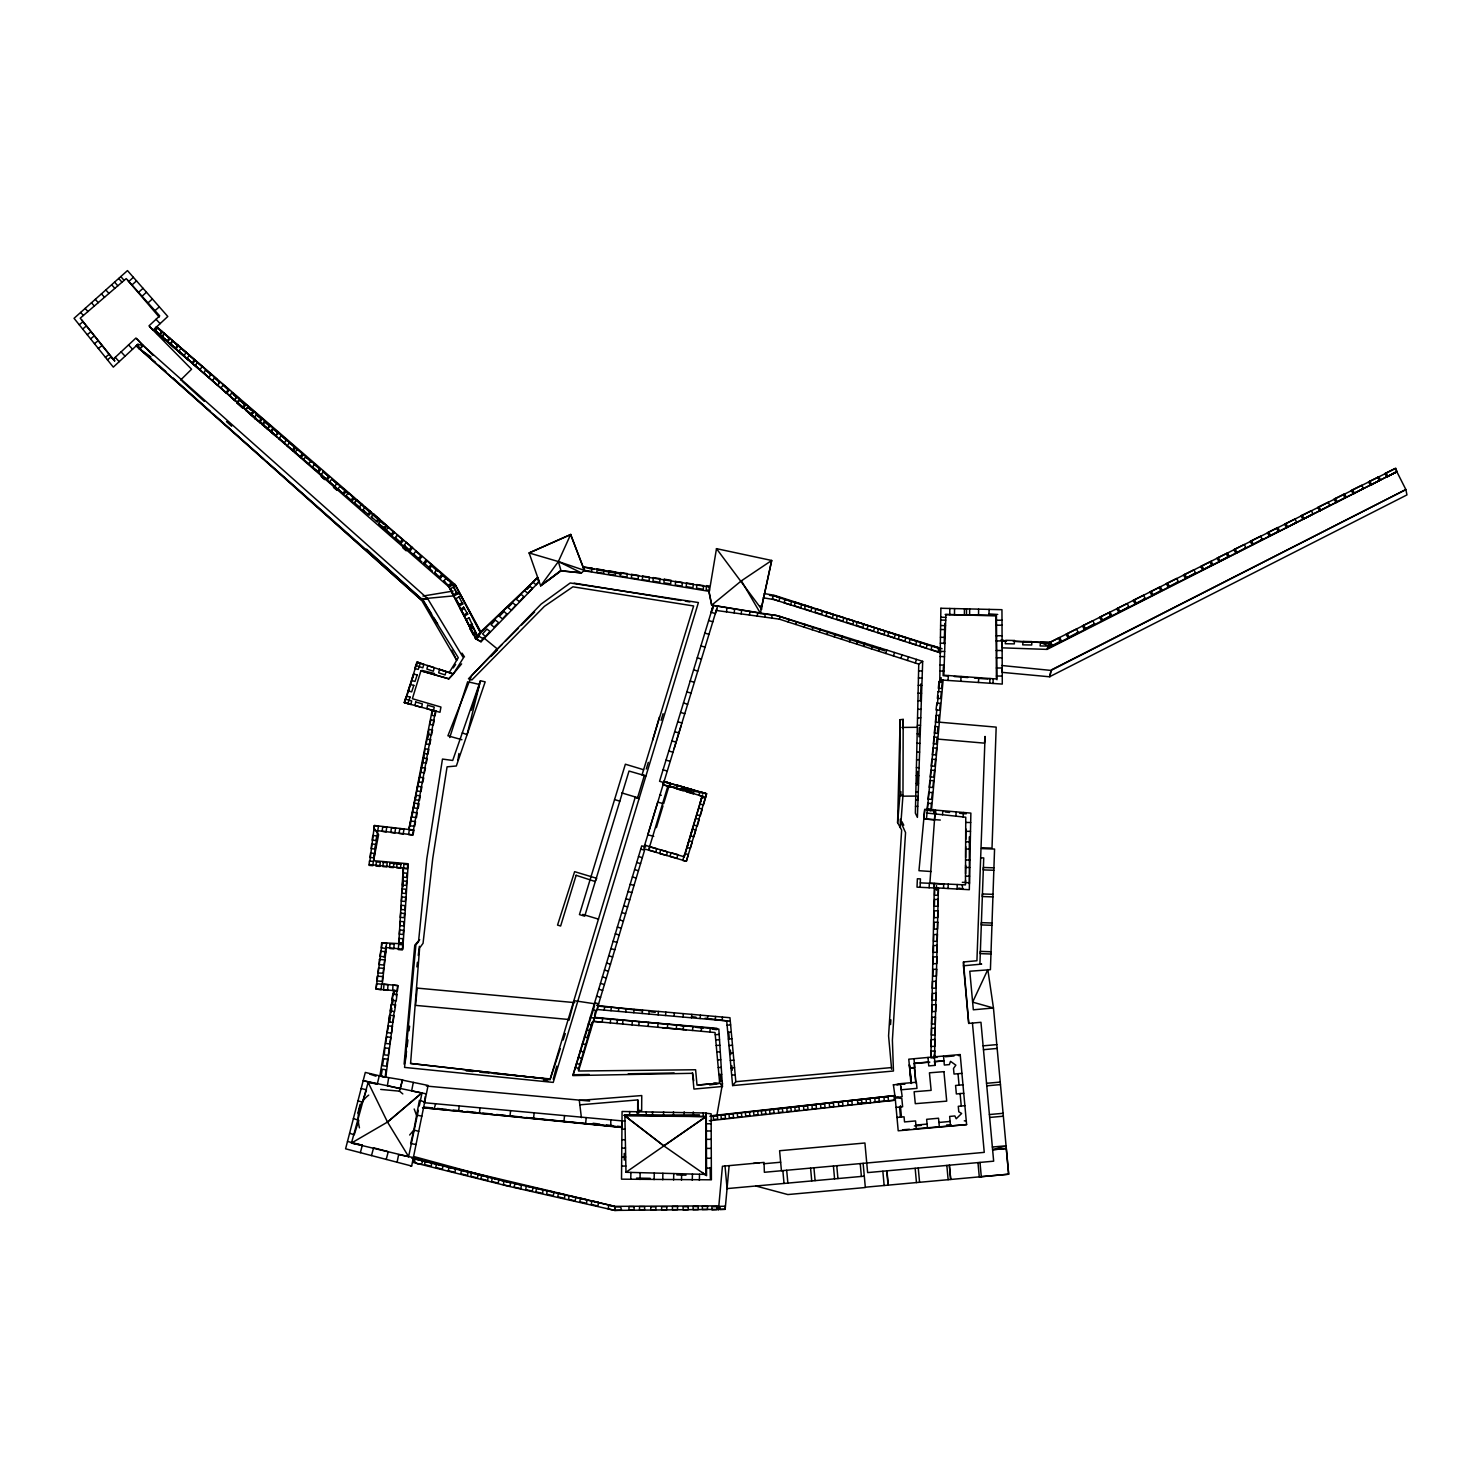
<?xml version="1.0" encoding="UTF-8"?>
<svg xmlns="http://www.w3.org/2000/svg" width="1481" height="1481" viewBox="0 0 1481 1481"><rect width="100%" height="100%" fill="white"/><g stroke="black" fill="none" stroke-linecap="round" stroke-linejoin="round"><path stroke-width="1.5" d="M891.618 1069.245L888.581 1035.885L901.651 830.063L897.597 822.677L899.911 795.575L900.133 719.673L903.188 719.396L902.966 795.297L900.948 822.362L905.557 832.6L892.395 1040.088L893.45 1071.022L732.632 1085.573L726.708 1020.872M965.556 880.251L965.556 882.472L962.317 882.324M965.593 873.753L965.631 865.052M965.668 857.573L965.705 846.614M965.742 839.375L965.779 828.86M629.629 1114.934L629.647 1111.528M579.719 1104.845L637.737 1099.92L637.663 1110.454L641.662 1110.491L641.754 1095.551L579.312 1100.439L581.404 1117.637M652.529 1115.137L652.547 1111.657M663.562 1115.23L663.581 1111.713M673.466 1115.323L673.485 1111.768M684.185 1115.415L684.203 1111.824M625.982 1172.286L705.845 1174.414L706.011 1113.249L711.121 1113.786L711.398 1179.802L621.52 1179.172L622.076 1111.472L706.122 1113.009L705.993 1116.6L624.852 1114.897L625.982 1172.286L706.289 1116.433L705.845 1175.155L663.784 1145.831L624.149 1115.286L699.439 1114.86M402.702 945.267L402.758 938.51M403.184 886.749L403.35 868.736M637.182 1115.008L637.219 1111.565M646.234 1115.082L646.271 1111.62M781.431 1170.749L779.598 1150.737L864.923 1142.999L867.625 1172.6L993.658 1161.178L980.959 1022.297L968.722 1023.408L963.446 965.779L963.483 961.965L976.923 960.743L980.996 848.594L994.566 849.057L990.419 969.685L969.796 971.24L973.332 1009.801L993.455 1007.987L1008.654 1174.211L865.311 1187.207M954.486 614.726L954.56 608.58M964.372 614.856L964.464 608.821M978.534 615.022L978.608 609.154M662.766 1179.82L662.877 1173.267M699.384 1180.376L699.495 1174.248M900.8 796.186L900.874 791.613M930.883 1056.601L934.363 883.472L943.712 883.916L943.527 888.267M902.984 728.559L903.188 719.396M922.682 661.341L918.757 664.117L915.369 813.162L917.405 817.382L922.682 661.341L778.228 615.892L713.176 605.359L711.084 612.301L715.379 613.56L717.6 606.173M936.418 890.229L936.529 885.619M934.53 1058.212L938.38 888.267L934.77 888.544M897.597 822.677L900.133 719.673M938.399 888.322L938.232 895.172L934.585 895.302L934.77 888.544M988.975 615.152L989.123 609.394M630.739 1179.32L630.925 1172.415M639.977 1179.468L640.162 1172.656M654.102 1179.672L654.287 1173.026M673.596 1179.987L673.762 1173.563M681.501 1180.098L681.667 1173.767M692.275 1180.264L692.442 1174.063M943.397 666.58L943.101 675.651L947.581 676.002M944.175 643.902L944.859 623.482M979.904 964.279L983.736 857.925L980.663 857.814M920.09 887.267L920.442 878.881L917.368 878.77L917.017 887.156L934.159 887.971L934.363 883.472L929.346 883.287L929.142 887.785M916.98 785.245L917.535 771.397M918.942 736.779L919.312 727.56M920.423 699.865L921.089 683.704M948.044 888.507L948.247 884.12M957.078 889.026L957.281 884.527M938.658 691.257L939.787 679.89L943.119 680.057L931.605 808.941L924.718 809.459L923.829 818.919L926.477 818.845L936.844 709.418M369.972 860.22L374.397 825.509L413.625 830.045L408.96 829.323L432.211 710.158L435.507 710.861L412.57 834.803L377.766 830.693L373.73 860.702L408.219 863.756L402.813 949.154L386.337 947.562L382.283 983.976L397.815 985.606L397.463 990.826L392.724 990.363L392.983 985.013L397.815 985.606L396.242 995.991M403.184 868.07L398.778 943.471L403.276 943.878L382.079 942.731L376.063 989.067L381.08 989.678L381.672 984.199L376.526 983.699L376.063 989.067L396.908 990.845L393.594 991.141L379.858 1076.132L402.628 1079.927L399.463 1091.164L402.813 1093.922M948.025 680.445L948.358 675.558M989.697 683.222L990.011 678.502M992.936 683.444L993.251 678.742M890.544 1024.574L890.877 1019.835M929.92 882.769L935.122 811.495M960.762 681.297L961.095 676.465M978.423 682.482L978.756 677.706M410.57 1063.451L550.099 1079.353L410.57 1063.451L419.623 947.97L423.048 943.323L432.767 858.277L447.077 766.825L456.333 765.992L485.176 681.871L480.418 680.76L452.705 760.456L442.467 759.068L426.806 858.832L418.531 941.675L415.902 944.822L404.572 1067.412L553.228 1082.407L698.403 602.545L570.222 582.977L541.065 604.155L468.459 678.798L471.902 679.927L544.397 606.358L572.906 586.809L693.626 605.97L642.014 774.97L645.938 775.951L629.018 771.046L584.699 916.184L579.441 914.592L625.371 764.215L643.606 769.731M940.768 682.26L941.157 677.687M942.508 814.735L942.842 810.736M955.837 816.179L956.226 811.866M404.109 1064.173L414.773 945.137L419.697 939.657M597.972 1005.618L597.565 1009.542L729.652 1021.15M604.285 1010.135L604.581 1006.71M610.987 1010.727L611.283 1007.302M618.447 1011.375L618.762 1007.95M625.741 1012.004L626.056 1008.598M633.794 1012.726L634.09 1009.302M642.254 1013.467L642.569 1010.042M648.919 1014.041L649.215 1010.634M658.119 1014.855L658.434 1011.449M665.561 1015.503L665.858 1012.097M674.059 1016.262L674.373 1012.837M683.074 1017.04L683.37 1013.633M691.516 1017.78L691.831 1014.374M700.143 1018.539L700.439 1015.133M707.418 1019.187L707.714 1015.762M715.249 1019.872L715.564 1016.466M722.154 1020.465L722.45 1017.058M729.133 1165.64L725.172 1209.311L614.745 1210.403L508.557 1186.262L413.218 1162.474L414.865 1156.809L502.8 1180.783L614.726 1206.349L718.452 1205.867L718.47 1209.921L722.432 1166.25L764.048 1162.418L764.363 1172.286L984.254 1152.366L972.443 1023.075M632.017 1024.908L632.387 1020.927M667.339 1028.147L667.69 1024.26M676.28 1028.98L676.632 1025.093M924.718 809.459L918.961 870.698L931.327 871.531M602.619 1018.113L602.23 1022.186L593.381 1021.353L594.566 1017.354L718.84 1029.073L722.45 1086.48L693.941 1089.072L692.497 1073.299L572.795 1075.595L641.717 845.873L645.586 847.021M610.283 1022.908L610.672 1018.872M617.04 1023.538L617.429 1019.52M622.594 1024.037L622.983 1020.039M638.792 1025.537L639.163 1021.557M648.141 1026.389L648.511 1022.445M657.675 1027.259L658.045 1023.352M683.204 1029.61L683.574 1025.759M692.516 1030.461L692.886 1026.629M701.254 1031.257L701.624 1027.462M709.862 1032.053L710.232 1028.277M937.306 704.882L938.214 695.792M934.992 726.375L934.289 733.095L937.38 733.391L937.899 726.782L934.974 726.375M929.901 780.58L929.198 787.3L932.882 787.448L933.548 780.617L929.883 780.58M369.417 864.552L407.405 868.532M424.566 1102.734L425.251 1096.477M563.909 1121.487L564.557 1115.6M585.587 1123.598L586.254 1117.6M963.057 816.957L963.539 812.477M458.61 1111.194L459.221 1105.918M479.418 1113.231L480.048 1107.844M509.964 1116.211L510.612 1110.639M533.53 1118.507L534.178 1112.805M422.955 1107.714L621.724 1127.134L622.279 1120.913L424.158 1102.697M454.926 586.235L455.111 584.606L156.653 326.801L216.911 379.21M405.128 1062.729L406.516 1051.325M407.09 1046.752L407.923 1039.903M409.034 1030.776L409.608 1026.203M416.864 966.871L417.42 962.298M418.271 955.449L419.382 946.322M936.881 703.197L935.992 710.028L939.676 710.177L940.342 703.345L936.844 703.197M394.205 1011.801L385.745 1077.298L365.307 1072.429L345.591 1148.812L411.644 1166.028L428.102 1085.443L402.554 1080.149M394.779 1007.284L395.668 1000.508M726.449 611.857L727.023 607.747M734.15 612.93L734.687 609.043M764.77 617.151L765.196 614.041M614.856 1210.403L615.393 1206.811L608.784 1205.312L608.136 1208.903L614.856 1210.403L621.539 1210.125L620.669 1206.978L615.448 1206.774L614.856 1210.403L614.726 1206.349L411.922 1158.216L502.8 1180.783M917.554 800.221L918.201 796.056M457.888 760.197L458.943 753.477M389.707 1021.816L390.41 1017.317M391.132 1012.8L391.836 1008.302M392.558 1003.785L393.28 999.286M393.983 994.769L394.705 990.271M388.651 1077.761L387.393 1085.684L400.148 1088.702L402.425 1079.89M384.245 957.337L386.06 946.34M716.489 548.655L709.121 592.678L711.695 605.174L760.382 613.227L771.694 560.466L716.489 548.655L761.697 609.339L760.105 605.692M708.603 586.846L583.199 567.112L584.255 570.796L709.01 591.308L711.695 605.174L741.37 580.83L771.694 560.466L761.104 609.246M741.111 613.875L741.722 610.246M749.386 615.022L749.978 611.634M757.217 616.096L757.754 612.949M716.767 1116.008L722.561 1083.166M594.547 1015.688L595.325 1011.542M413.292 1082.389L411.644 1090.923L426.38 1093.885M373.49 860.979L378.599 834.673L374.156 828.268M397.075 1162.289L398.648 1154.625L413.384 1157.587M408.83 829.193L424.288 755.329M428.028 737.427L428.972 732.947M379.284 1075.761L377.285 1084.036L368.121 1082.389L351.46 1143.036L408.608 1156.624L418.345 1110.398M419.271 1106.011L422.048 1092.793L387.504 1122.061L351.46 1143.036L362.327 1145.22L360.346 1152.681M709.899 1116.304L894.857 1095.514L895.079 1097.421L894.468 1100.253L709.306 1120.747M656.601 848.724L655.898 852.019L649.048 850.15L649.752 846.873L656.62 848.724M691.812 792.076L662.896 784.689L663.969 781.542L706.548 793.742L705.752 797.37L698.976 795.316L699.865 791.687L706.548 793.742L686.351 861.276L682.685 860.442L684.851 853.685L688.332 854.5L686.351 861.276L643.939 848.761L645.05 845.244L646.068 845.521M417.253 662.192L416.402 665.71L422.844 667.838L423.788 664.34L417.253 662.192L453.353 673.911L461.628 663.858M480.418 680.76L467.089 734.613L462.276 732.928M357.902 1113.12L360.124 1104.326M371.509 1155.606L373.564 1147.831L388.263 1151.681L386.208 1159.456M553.228 1079.242L556.708 1066.153M568.963 1020.335L574.202 1000.693L595.158 1003.859M455.111 584.606L480.196 632.331L537.751 577.534L539.121 581.792L480.955 641.791L475.697 638.755L448.354 585.717L455.111 584.606L481.158 632.461L476.604 639.292L475.697 638.755L480.307 631.943L455.111 584.606L448.428 586.476L153.876 329.948L165.409 340.056M434.155 1108.806L435.636 1103.752M652.621 740.259L659.36 717.156M578.201 1069.837L592.437 1022.094L587.346 1037.403M684.148 857.295L702.679 794.871M1048.585 644.901L1047.271 649.307L1396.824 471.699L1395.861 468.292L1049.048 642.81L1013.263 641.254L1049.233 642.717L1059.674 637.533L1061.303 640.755L1051.177 646.197L1049.233 642.717L1040.551 642.532L1040.106 645.957L1049.177 646.105L1050.473 642.106L1040.551 642.532L1049.177 646.105M712.176 610.727L713.231 607.247M649.085 848.428L667.912 785.93L676.521 787.67M656.398 827.638L662.988 805.868M448.743 678.779L420.9 670.819L412.384 698.717L440.949 707.048L439.987 712.268L404.387 702.642L405.072 699.088L411.699 700.939L410.922 704.493L404.387 702.642L416.568 664.321M637.422 798.222L644.328 775.526M646.29 769.028L648.308 762.382M661.081 720.34L663.099 713.694M712.565 607.71L659.563 781.283L663.729 782.542L664.303 780.783M644.142 846.836L716.73 608.969M668.616 787.392L663.655 803.683L657.712 802.147L647.808 834.803L653.75 836.339M669.393 785.115L670.004 783.097L663.932 781.764L706.548 793.742L680.797 788.54M594.492 1006.006L573.203 1074.743L589.271 1074.466M405.813 699.254L413.958 673.781M716.304 610.468L779.339 619.151L780.191 616.503M856.703 644.105L857.74 640.903M893.432 655.953L894.524 652.492M449.743 737.538L467.663 681.723M471.328 710.269L478.9 686.647M1048.696 644.383L1047.067 649.4L1002.137 647.845L1002.082 640.773L1006.562 640.958M788.096 621.983L788.984 619.262M795.834 624.482L796.741 621.705M804.127 627.148L805.053 624.316M812.18 629.74L813.125 626.87M819.271 632.035L820.233 629.092M826.972 634.516L827.953 631.535M834.21 636.849L835.191 633.812M841.467 639.2L842.485 636.108M849.335 641.736L850.372 638.589M863.83 646.419L864.904 643.161M871.383 648.845L872.476 645.549M878.64 651.177L879.733 647.826M885.731 653.473L886.841 650.066M900.911 658.379L902.059 654.861M907.372 660.452L908.538 656.898M915.277 663.007L916.461 659.378M560.281 1048.678L549.932 1079.908L635.164 797.444L639.07 798.703M563.15 1040.032L565.316 1033.553M480.307 631.943L476.604 639.292L448.354 585.717M441.153 670.078L449.206 672.596L458.277 657.712L422.455 599.731L421.752 600.434L456.685 660.322L451.798 650.215M670.004 783.097L663.932 781.764M453.242 667.912L455.63 664.451M154.357 330.004L156.449 327.042L162.429 332.17L160.263 335.076L154.357 330.004L160.263 335.076M155.079 330.781L157.171 327.819L156.449 327.042M262.118 424.455L264.229 421.53L269.412 425.88L267.209 428.768L268.209 429.712L262.118 424.455L263.118 425.399M270.468 431.397L272.578 428.472L277.762 432.822L275.559 435.71L276.558 436.654L270.468 431.397L275.559 435.71M280.057 439.598L279.057 438.654L281.168 435.729L287.351 441.023M287.221 445.762L289.332 442.819L295.497 448.114L293.312 451.02L287.221 445.762L288.221 446.707M295.071 452.353L297.2 449.409L303.364 454.704L301.161 457.61L295.071 452.353L296.07 453.297M330.596 482.954L329.597 482.01L331.725 479.066L337.89 484.361M337.89 489.026L340.019 486.083L346.184 491.377L343.981 494.284L337.89 489.026L338.89 489.97M346.036 495.746L348.165 492.821L354.329 498.116L352.126 501.004L346.036 495.746L347.035 496.69M355.384 503.633L354.385 502.707L356.514 499.763L362.678 505.058M362.993 509.945L365.104 507.02L371.268 512.315L369.065 515.203L362.993 509.945L363.974 510.889M371.324 516.869L373.434 513.926L379.617 519.22L377.414 522.127L371.324 516.869L372.323 517.813M379.691 524.459L378.692 523.515L380.821 520.572L386.985 525.885L384.782 528.773L381.395 525.903M162.04 336.409L164.206 333.503L170.056 338.668L167.816 341.537L162.04 336.409L162.762 337.113L164.206 333.503M170.389 343.555L172.537 340.649L178.386 345.832L176.146 348.683L170.389 343.555L171.093 344.258L172.537 340.649M178.96 351.034L184.718 356.162L178.96 351.034L181.108 348.109L186.958 353.293L181.108 348.109M187.087 358.328L189.253 355.421L195.103 360.586L192.863 363.456L187.087 358.328L187.791 359.031M195.622 365.826L197.066 362.197L202.916 367.381M230.036 396.334L231.499 392.706L237.349 397.889L233.905 394.909M237.608 402.832L239.774 399.926L245.624 405.091L243.384 407.96L237.608 402.832L238.311 403.535M245.735 409.756L247.882 406.849L253.029 411.329L253.732 412.033L251.492 414.902L245.735 409.756L251.492 414.902M254.769 417.623L256.213 414.014L261.359 418.475L259.119 421.344L259.823 422.048M263.34 425.103L264.784 421.474L270.634 426.658M271.634 432.211L273.096 428.583L278.946 433.766M434.581 572.592L436.747 569.685L442.856 575.072L440.616 577.942L434.581 572.592L435.599 573.554M159.522 334.299L161.688 331.392L162.429 332.17M413.588 554.116L415.754 551.21L421.863 556.615L419.623 559.466L413.588 554.116L414.606 555.079M423.844 562.854L426.01 559.948L432.137 565.335L429.879 568.204L423.844 562.854L424.862 563.798L427.028 560.91L426.01 559.948M286.351 440.079L284.148 442.967L285.148 443.911L279.057 438.654M294.515 447.169L292.312 450.076L293.312 451.02M302.365 453.76L300.162 456.666L301.161 457.61M328.449 476.179L326.246 479.085L327.245 480.029L329.448 477.123L323.265 471.828L321.155 474.568L322.155 475.512M336.89 483.417L334.706 486.323L335.687 487.268L329.597 482.01M342.981 493.34L345.184 490.433L346.184 491.377M353.33 497.172L351.127 500.06L352.126 501.004M360.475 507.946L359.476 507.002L361.679 504.114M368.084 514.259L370.269 511.371L371.268 512.315M376.415 521.182L378.618 518.276L379.617 519.22M384.782 528.773L383.783 527.828L385.986 524.94L386.985 525.885M304.512 460.48L303.512 459.536L305.512 456.944L311.676 462.239M309.696 464.83L308.696 463.886L310.695 461.294M312.361 467.107L314.342 464.516L319.526 468.866L320.525 469.81L318.526 472.402L312.361 467.107L318.526 472.402M317.526 471.458L319.526 468.866M236.719 402.61L242.736 408.071L236.719 402.61L238.959 399.74L244.013 404.091M169.352 337.964L167.112 340.834L167.816 341.537M177.683 345.11L175.443 347.979L176.146 348.683M184.014 355.459L186.254 352.589M202.212 366.677L199.972 369.528L200.676 370.25L194.918 365.104M226.686 393.317L228.926 390.447L228.222 389.725L225.982 392.595L226.686 393.317L220.91 387.966L223.076 385.264L228.926 390.447M236.645 397.167L234.405 400.037L235.109 400.74L229.333 395.612M244.92 404.387L242.68 407.256L243.384 407.96M250.789 414.18L253.029 411.329M269.931 425.936L267.691 428.805L268.394 429.527L262.637 424.381M278.243 433.063L276.003 435.932L276.706 436.636L270.93 431.508M409.237 549.747L411.477 546.896L412.496 547.859L410.256 550.71L404.22 545.156L406.386 542.453L412.496 547.859M418.605 558.522L420.845 555.653L421.863 556.615M204.045 373.212L205.378 369.935L211.228 375.119M210.524 374.415L209.191 377.674L203.341 372.509M212.838 381.006L214.171 377.729L220.021 382.894M219.318 382.191L217.985 385.467L212.135 380.284M246.624 411.015L245.624 410.07L247.882 407.219L251.196 410.293M386.226 529.883L388.263 527.329L394.372 532.716L392.335 535.27L386.226 529.883L387.244 530.846M391.317 534.326L393.354 531.753L394.372 532.716M395.242 537.566L397.278 535.011L403.387 540.417L401.351 542.972L395.242 537.566L396.26 538.529M400.333 542.009L402.369 539.454L403.387 540.417M446.133 578.219L452.038 583.866L449.65 586.624L443.837 581.015L446.133 578.219L447.151 579.182M732.632 1085.573L735.816 1081.685L729.966 1017.725L597.88 1006.117M409.663 1135.001L413.847 1130.022L419.401 1100.364L424.732 1101.938M451.02 582.922L448.632 585.661L449.65 586.624M154.08 329.708L156.875 326.561M157.949 334.465L155.005 330.948L157.838 327.838M150.895 356.902L139.64 348.998L421.307 600.027L427.565 598.509L463.423 657.86L453.371 673.855L448.743 678.835L420.9 670.819M527.125 589.364L530.217 586.069M448.743 678.835L453.371 673.966L449.206 672.596M490.896 656.453L497.375 649.881M136.345 345.832L137.9 344.277L143.139 345.665L139.492 349.201L136.345 345.832L155.524 362.327M495.543 650.937L502.059 644.457M505.317 641.217L518.331 628.24M521.59 624.982L534.622 612.005M180.515 380.136L191.567 369.232L149.562 326.561M481.917 631.535L536.122 579.312M81.603 319.877L114.685 360.864L113.093 359.346L135.974 338.001L143.139 345.665M128.81 281.501L133.364 277.299M142.065 296.256L146.452 292.201M368.713 1095.107C358.328 1102.586 356.477 1116.156 359.457 1127.856M131.939 284.981L136.511 280.89M138.548 292.349L143.046 288.314M148.007 302.883L152.395 298.958M570.944 534.493L529.106 552.95L558.374 561.558L581.459 572.906L560.688 570.703L540.658 585.865L558.374 561.558L570.648 534.493L584.329 570.333L581.459 572.906L561.058 570.888L540.658 585.865L529.106 552.95L570.648 534.493L583.551 568.223M154.987 310.658L159.319 306.845M82.677 329.06L86.398 325.876M408.608 1156.624L387.504 1122.061L421.77 1092.959L363.178 1080.686L377.285 1084.036M79.233 324.765L83.047 321.692M90.582 338.871L94.34 335.835M105.41 357.31L109.094 354.329M107.447 359.827L111.112 356.884L114.685 360.864M94.451 343.685L98.19 340.686M87.231 334.706L91.026 331.688M98.32 348.498L102.059 345.517M547.248 581.015L560.688 570.703M464.405 616.133L460.517 609.265L463.627 607.154L464.405 608.265L461.294 610.357L464.405 616.133L467.718 614.152L463.627 607.154M454.297 595.825L450.465 588.809L453.556 586.902L457.444 593.992L454.297 595.825L453.464 594.751L456.611 592.918L457.444 593.992M458.943 596.843L462.775 603.989L459.61 605.822L455.852 598.75L458.943 596.843L459.721 597.972M463.627 615.022L466.941 613.041L467.718 614.152M458.851 604.711L461.998 602.878L462.775 603.989M469.755 628.166L472.606 626.537L473.494 627.592L476.493 633.627L473.642 635.256L469.755 628.166L473.642 635.256M470.643 629.221L473.494 627.592M472.754 634.201L475.605 632.572L476.493 633.627M1068.005 637.737L1078.131 632.294L1076.483 629.073L1066.061 634.238L1068.005 637.737L1069.226 637.126L1067.283 633.627M1084.333 629.388L1094.459 623.964L1092.811 620.743L1082.389 625.908L1084.333 629.388L1094.459 623.964M1101.549 620.743L1111.676 615.318L1110.028 612.097L1099.605 617.262L1101.549 620.743L1111.676 615.318M1118.747 612.245L1128.874 606.821L1127.245 603.582L1116.804 608.765L1118.747 612.245L1119.988 611.634L1118.044 608.154M1135.075 603.896L1145.202 598.472L1143.573 595.251L1133.132 600.416L1135.075 603.896L1136.316 603.285L1134.372 599.805M1151.903 595.436L1162.03 590.012L1160.382 586.791L1149.959 591.956L1151.903 595.436L1153.125 594.825L1151.2 591.345M1168.231 587.105L1178.358 581.663L1176.71 578.442L1166.288 583.607L1168.231 587.105L1169.453 586.495L1167.528 582.996M1185.448 578.46L1195.574 573.017L1193.927 569.796L1183.504 574.98L1185.448 578.46L1195.574 573.017M1202.665 569.963L1212.791 564.52L1211.143 561.299L1200.721 566.464L1202.665 569.963L1203.886 569.352L1201.943 565.853M1218.993 561.614L1229.119 556.19L1227.471 552.968L1217.049 558.133L1218.993 561.614L1220.214 561.003L1218.271 557.522M1235.802 553.154L1245.928 547.711L1244.281 544.49L1233.858 549.655L1235.802 553.154L1237.042 552.543L1235.098 549.044M1252.13 544.804L1262.256 539.38L1260.609 536.159L1250.186 541.324L1252.13 544.804L1253.37 544.193L1251.426 540.713M1269.347 536.159L1279.473 530.735L1277.844 527.514L1267.403 532.679L1269.347 536.159L1270.587 535.548L1268.643 532.068M1286.563 527.662L1296.69 522.238L1295.042 519.016L1284.619 524.181L1286.563 527.662L1287.785 527.051L1285.841 523.571M1302.891 519.331L1313.018 513.888L1311.37 510.667L1300.947 515.832L1302.891 519.331L1313.018 513.888M1319.701 510.852L1329.827 505.428L1328.198 502.207L1317.757 507.372L1319.701 510.852L1320.941 510.242L1318.997 506.761M1336.029 502.522L1346.155 497.098L1344.526 493.858L1334.085 499.041L1336.029 502.522L1337.269 501.911L1335.325 498.431M1353.245 493.876L1363.372 488.452L1361.742 485.231L1351.32 490.396L1353.245 493.876L1354.486 493.266L1352.542 489.785M1370.462 485.379L1380.588 479.937L1378.941 476.715L1368.518 481.88L1370.462 485.379L1371.684 484.768L1369.758 481.269M1386.79 477.03L1396.916 471.606L1395.269 468.385L1384.846 473.55L1386.79 477.03L1396.916 471.606M468.922 617.873L472.532 625.093L469.625 626.63L466.015 619.41L468.922 617.873L469.681 618.984M468.866 625.519L471.754 623.982L472.532 625.093M1051.566 669.782L1405.876 489.563L1396.824 471.699L1392.677 473.698M1049.64 647.382L1086.61 628.666M1090.719 626.593L1396.824 471.699M1346.155 497.098L1344.933 497.709L1343.286 494.469M1362.15 489.063L1363.372 488.452M1380.588 479.937L1379.348 480.547L1377.719 477.326M1328.605 506.039L1329.827 505.428M1261.016 539.991L1262.256 539.38M1279.473 530.735L1278.251 531.346L1276.603 528.125M1295.449 522.849L1296.69 522.238M1229.119 556.19L1227.879 556.8L1226.231 553.579M1244.688 548.322L1245.928 547.711M1177.117 582.274L1178.358 581.663M1212.791 564.52L1211.551 565.131L1209.903 561.91M1143.98 599.083L1145.202 598.472M1162.03 590.012L1160.789 590.623L1159.16 587.402M1127.652 607.432L1128.874 606.821M1061.303 640.755L1060.081 641.366L1058.434 638.144M1076.891 632.905L1078.131 632.294M1051.177 646.197L1052.417 645.586L1050.473 642.106M979.996 1162.418L981.292 1176.692L1008.654 1174.211L1006.302 1148.497L992.622 1149.737L1006.043 1145.794L992.363 1147.034M422.455 599.731L427.565 598.509L142.898 345.332L139.492 349.201L137.9 344.277L113.315 367.121L74.05 318.322L127.477 270.597L167.797 316.49L153.061 330.189L149.007 325.839L159.689 315.879L126.2 278.595L80.233 318.174L113.093 359.346M422.974 596.065L453.112 591.067M893.413 1084.888L900.392 1083.925M709.695 1084.907L718.285 1083.74M698.514 1084.999L716.952 1083.314M711.065 1115.767L893.913 1095.644L894.468 1100.253L873.957 1101.92M992.622 1149.737L1006.302 1148.497M453.852 595.862L421.159 598.935L366.529 549.155M681.167 725.505L674.114 748.608M917.535 718.1L920.775 717.804M916.572 759.846L919.368 759.586M916.036 783.486L918.572 783.245M915.85 791.872L918.276 791.65M899.911 795.575L902.966 795.297M915.517 806.479L917.776 806.275M963.446 965.779L981.662 964.112L979.885 964.057M727.115 1025.204L730.614 1024.889M727.763 1032.387L731.281 1032.053M715.249 1034.756L719.174 1034.404M728.374 1039.07L731.892 1038.755M728.967 1045.549L732.484 1045.234M729.689 1053.361L733.188 1053.047M380.691 1089.424L399.463 1091.164M730.337 1060.452L733.836 1060.137M731.022 1067.968L734.52 1067.653M983.125 1045.845L996.806 1044.605M983.477 1049.677L997.157 1048.437M731.67 1075.15L735.187 1074.836M945.359 1056.749L954.042 1055.972M958.318 1055.583L960.095 1055.416M928.402 1062.062L914.258 1063.339L915.869 1082.944L914.351 1067.708L909.63 1067.949L908.76 1059.193L960.206 1054.528L966.612 1124.597L898.208 1130.799L895.153 1097.44L901.855 1098.569L902.614 1106.788L896.061 1107.381M943.952 1060.766L934.567 1061.618L934.9 1065.376M719.507 1081.352L722.117 1081.111M722.45 1086.48L719.673 1083.074L697.014 1085.129L695.607 1069.763L578.534 1071.004L644.568 850.242L640.699 849.094M735.816 1081.685L891.469 1067.579M961.928 1073.355L954.023 1074.058L953.505 1068.467L955.856 1065.172L950.524 1061.34L949.377 1064.598L944.341 1065.043L943.527 1056.046M962.965 1084.795L955.578 1085.462L956.356 1093.959L963.742 1093.293M986.55 1083.314L1000.23 1082.074M986.772 1085.832L1000.453 1084.592M621.983 1121.098L624.963 1120.839M895.153 1097.44L898.152 1097.18M964.89 1105.696L958.281 1106.288L958.781 1111.787L961.65 1113.471L956.208 1118.766L954.875 1115.952L949.654 1116.433L950.524 1126.06M896.986 1117.452L904.058 1116.822L904.539 1121.932L915.554 1120.932L916.239 1129.17M989.401 1114.545L1003.081 1113.305M621.779 1148.293L625.5 1147.96M989.66 1117.452L1003.34 1116.211M939.047 1122.45L950.117 1121.432M915.869 1125.097L927.069 1124.079M964.298 1120.858L966.075 1120.691M621.705 1157.346L625.685 1156.994M763.585 1163.77L780.654 1162.233M726.949 1188.614L864.293 1176.173M914.092 1063.506L929.827 1062.136M934.326 1061.747L943.323 1060.951M904.724 1083.703L896.949 1084.721M896.764 1084.61L905.039 1083.907M858.017 1103.234L864.848 1102.679M753.44 1163.381L759.087 1162.918M914.406 1125.93L921.275 1125.375M902.614 1129.799L909.482 1129.244M914.055 1128.874L966.612 1124.597M715.73 1039.94L719.507 1039.718M716.23 1045.475L719.859 1045.253M716.823 1051.991L720.266 1051.769M717.563 1059.952L720.766 1059.748M718.248 1067.579L721.247 1067.394M718.896 1074.521L721.691 1074.354M946.637 1124.968L951.154 1124.801M621.631 1166.102L625.852 1166.028M628.259 1073.781L674.133 1072.985M901.91 727.43L917.146 727.301M902.984 796.167L916.036 796.075M996.232 650.529L1002.137 650.492M996.028 620.243L1001.989 620.206M996.065 625.223L1002.008 625.186M996.287 657.823L1002.174 657.805M705.956 1131.003L711.195 1130.966M705.937 1139.352L711.232 1139.333M705.863 1168.139L711.361 1168.102M996.139 635.738L1002.063 635.738M996.158 640.921L1002.082 640.921M940.342 643.198L944.934 643.198M996.343 668.005L1002.211 668.005M996.398 676.039L1002.248 676.039M705.974 1123.764L711.158 1123.783M705.919 1148.404L711.269 1148.404M705.882 1158.272L711.306 1158.272M965.668 841.8L970.277 841.819M965.631 849.039L970.129 849.057M965.575 859.998L969.907 860.017M965.556 867.459L969.759 867.477M965.519 876.178L969.574 876.197M965.482 882.676L969.444 882.695M621.927 1129.17L625.13 1129.188M621.835 1139.722L625.334 1139.741M940.694 620.076L945.711 620.15M940.546 629.518L945.396 629.573M940.435 637.293L945.137 637.367M940.213 651.399L944.656 651.473M940.009 665.025L944.193 665.099M939.917 671.041L944.008 671.097M636.534 1178.117L650.196 1178.321M965.742 822.436L970.666 822.529M965.705 831.285L970.499 831.378M918.609 670.893L922.367 670.967M918.442 677.983L922.126 678.076M918.276 685.314L921.867 685.407M918.09 693.164L921.608 693.238M917.924 700.735L921.349 700.809M917.739 709.269L921.071 709.343M917.368 725.301L920.516 725.375M917.165 733.817L920.238 733.891M916.961 743.277L919.923 743.351M916.758 752.015L919.627 752.07M916.406 767.621L919.09 767.676M916.221 775.618L918.812 775.674M915.665 799.814L917.998 799.87M676.854 1174.914L685.999 1175.155M945.156 614.411L996.435 615.929L996.972 679.779M940.731 617.207L945.804 617.373M940.62 625.519L945.526 625.685M940.139 656.509L944.489 656.657M993.918 867.829L983.384 867.477L983.291 869.902L993.844 870.254M993.01 894.32L982.421 893.969L982.329 896.542L992.918 896.894M992.029 923.015L981.385 922.644L981.311 924.94L991.955 925.292M991.03 951.746L980.329 951.376L980.255 953.634L990.956 954.005M920.293 882.88L965.464 884.879L965.76 817.234L927.05 813.069M934.048 887.73L969.315 889.711L970.87 813.106L926.884 809.385M394.224 863.701L401.092 864.108M988.845 613.93L997.713 614.467M940.324 820.048L923.829 818.919L934.511 819.863L934.992 813.254L933.826 813.384L933.474 809.478M959.558 813.31L966.223 813.81M954.319 676.521L967.778 677.558M974.517 678.057L987.994 679.094M713.675 1083.296L715.527 1083.444M939.269 722.173L996.176 727.134L992.011 848.113L981.033 847.743L985.069 736.427L984.476 743.147L937.769 739.093M594.177 1017.762L716.878 1028.295L716.748 1029.665L712.213 1029.147M662.248 1027.666L686.351 1029.795M574.721 1002.618L417.198 988.105L415.569 1005.377L568.537 1019.465M593.381 1021.353L715.045 1032.535L719.673 1083.074M426.398 1086.054L589.623 1101.068M466.182 1070.893L472.994 1071.541M479.825 1072.188L488.915 1073.059M493.451 1073.503L550.247 1078.946M1001.619 665.487L1051.029 670.43L1405.876 489.563L1406.95 494.913L1049.77 676.65L1051.029 670.43L1049.881 676.817L1002.248 672.374L1001.822 667.783M422.492 1107.658L622.409 1127.541M423.566 1107.029L432.693 1107.973M437.247 1108.436L446.373 1109.362M453.205 1110.065L462.313 1110.991M466.885 1111.453L475.993 1112.398M482.843 1113.083L491.951 1114.027M496.505 1114.49L505.632 1115.415M510.186 1115.878L521.59 1117.044M526.144 1117.507L621.872 1127.282M929.92 810.348L934.289 810.81M945.211 811.977L949.58 812.44M759.994 613.541L775.748 615.226L884.823 650.844M664.636 1023.723L669.153 1024.241M680.482 1025.537L687.295 1026.314M696.348 1027.351L703.142 1028.129M543.49 1080.352L548.063 1080.889M596.473 1005.321L641.699 1010.708M650.751 1011.782L655.268 1012.319M691.46 1016.632L695.977 1017.169M705.03 1018.243L727.652 1020.946M593.066 1123.264L599.731 1124.06M606.395 1124.875L613.06 1125.69M617.503 1126.226L621.946 1126.763M769.472 595.343L773.989 596.028M574.147 583.162L680.834 600.453M685.37 601.193L689.905 601.934M589.568 568.648L594.122 569.426M598.676 570.185L621.446 574.036M763.159 597.769L774.322 599.657L940.639 652.917L940.268 648.863L774.267 595.288L764.27 593.566M410.385 1165.769L411.662 1165.991M416.05 1144.517L410.663 1143.573L413.847 1130.022L418.734 1131.336M1005.395 640.847L1000.952 640.051L1005.414 640.903M421.844 1116.137L416.439 1115.082L414.18 1108.991M698.662 808.219L702.327 808.959L700.346 815.716L696.681 814.883M695.663 818.475L699.328 819.215L697.347 825.972L693.682 825.158M958.781 888.063L963.224 889.007M469.644 682.186L479.603 684.5M421.863 670.375L434.581 673.485M361.16 1088.479L366.473 1089.849L362.419 1102.234L357.976 1100.79M347.498 1141.444L362.327 1145.22M755.884 1186.003L787.836 1194.556L865.348 1187.521L863.127 1163.344M461.924 739.722L447.91 735.798L471.569 675.706L497.153 648.808L483.361 637.515M645.05 845.244L684 856.721L702.105 796.186L667.931 785.93M623.723 905.743L627.629 906.89M586.569 1029.647L590.549 1030.832M638.478 856.536L642.347 857.684M636.7 862.479L640.57 863.627M634.571 869.588L638.441 870.735M632.368 876.937L636.238 878.085M630.147 884.305L634.035 885.453M628 891.469L631.887 892.617M625.834 898.689L629.74 899.856M621.687 912.537L625.593 913.684M619.484 919.886L623.39 921.052M617.318 927.069L621.242 928.235M615.3 933.845L619.225 935.011M613.078 941.25L617.003 942.416M610.875 948.599L614.8 949.765M608.71 955.782L612.653 956.948M606.544 963.039L610.487 964.205M604.433 970.055L608.376 971.221M602.397 976.886L606.34 978.052M600.453 983.384L604.396 984.55M598.694 989.215L602.656 990.382M596.602 996.158L600.564 997.324M594.659 1002.674L598.62 1003.84M592.585 1009.579L596.547 1010.745M590.308 1017.188L594.288 1018.354M588.29 1023.908L592.27 1025.093M584.403 1036.867L588.383 1038.051M582.366 1043.661L586.365 1044.845M580.163 1051.01L584.162 1052.195M578.275 1057.323L582.274 1058.508M576.442 1063.414L580.441 1064.598M575.257 1067.394L579.256 1068.579M621.779 792.909L637.589 797.667M582.718 914.406L598.528 919.146M708.64 620.539L712.824 621.798M704.826 633.072L708.992 634.331M700.902 645.901L705.086 647.16M697.273 657.823L701.439 659.082M693.608 669.838L697.773 671.097M690.183 681.056L694.348 682.315M686.869 691.886L691.053 693.127M683.481 702.994L687.647 704.253M680.594 712.435L684.777 713.694M677.761 721.747L681.926 723.006M674.707 731.707L678.89 732.965M671.911 740.926L676.077 742.185M668.838 750.978L673.003 752.237M666.043 760.105L670.227 761.364M663.081 769.805L667.265 771.064M614.559 799.573L619.817 801.165M776.174 596.713L942.064 648.734M779.339 619.151L918.757 664.117M353.404 1118.581L358.772 1120.302L354.237 1134.798L349.609 1133.261M584.329 570.333L558.374 561.558L561.058 570.888M369.713 1074.077L376.007 1076.206M909.353 1064.783L911.444 1083.481L909.482 1064.839M624.13 1115.286L628.536 1118.525M702.161 1172.452L706.567 1175.673L706.289 1116.433M256.657 415.272L261.933 419.493L259.804 422.437L260.841 423.436L254.621 418.253L255.639 419.253M934.122 1055.194L936.918 1057.508M327.708 475.679L323.265 471.828M350.867 495.209L354.329 498.116M303.512 459.536L308.696 463.886M354.385 502.707L359.476 507.002M378.692 523.515L383.783 527.828M155.005 330.948L256.213 418.549M259.712 421.567L275.41 435.173M278.909 438.191L285.889 444.226M289.369 447.243L343.462 494.062M348.701 498.597L353.94 503.133M360.92 509.168L364.4 512.185M378.358 524.274L413.273 554.486M416.753 557.504L421.992 562.021M428.972 568.075L432.452 571.092M456.889 592.233L460.387 595.251M164.909 334.206L170.056 338.668M173.24 341.352L178.386 345.832M222.113 383.746L229.055 389.781M232.536 392.817L239.496 398.852M242.958 401.869L298.551 450.224M302.031 453.26L305.512 456.278M312.454 462.313L315.934 465.349M322.877 471.384L328.097 475.919M333.299 480.455L338.52 484.99M342 488.008L348.942 494.043M352.422 497.079L383.69 524.274M432.341 566.575L437.543 571.111M442.763 575.646L447.965 580.182M254.066 416.92L259.119 421.344M172.333 346.128L175.795 349.146M179.257 352.182L187.92 359.772M252.011 415.865L255.472 418.901M321.303 476.53L324.765 479.566M155.264 330.744L200.25 370.213M231.406 397.519L234.868 400.555M252.177 415.735L255.639 418.771M321.396 476.438L324.857 479.474M402.739 547.766L406.201 550.802M321.155 474.568L327.245 480.029M139.64 348.998L421.992 599.287M158.948 365.4L165.816 371.527M172.666 377.674L210.395 411.403M213.819 414.476L263.544 458.943M266.987 462.016L421.307 600.027M182.107 381.135L204.304 401.351M226.5 421.585L231.628 426.25M245.624 410.07L251.511 415.569L250.511 414.624L252.844 411.829L253.843 412.773M443.837 581.015L444.855 581.977M442.856 575.072L441.856 574.11L439.616 576.979L440.616 577.942M432.137 565.335L431.119 564.391L428.861 567.242L429.879 568.204M436.747 569.685L437.765 570.648M406.386 542.453L407.405 543.416M415.754 551.21L416.772 552.172M397.278 535.011L398.296 535.974M388.263 527.329L389.281 528.273M404.22 545.156L405.239 546.119M380.821 520.572L381.802 521.516M373.434 513.926L374.434 514.87M365.104 507.02L366.103 507.964M356.514 499.763L357.495 500.708M348.165 492.821L349.146 493.765M340.019 486.083L341 487.027M331.725 479.066L332.707 480.011M314.342 464.516L315.342 465.46M297.2 449.409L298.181 450.354M305.512 456.944L306.511 457.888M289.332 442.819L290.332 443.763M247.882 407.219L248.882 408.164M195.103 360.586L194.4 359.883L192.16 362.752L192.863 363.456M136.918 339.001L153.08 355.421M136.955 345.166L140.084 348.535M156.042 319.285L160.096 323.654M128.551 344.925L132.568 349.238M101.411 293.886L104.522 297.255M121.109 351.886L125.089 356.199M115.24 357.365L119.202 361.66M118.665 278.465L122.016 282.205M111.63 284.759L114.852 288.369M105.817 289.943L108.946 293.442M95.302 299.347L98.246 302.661M85.139 308.418L87.934 311.547M80.659 312.417L83.38 315.472M120.794 276.558L124.108 280.409M114.611 282.093L117.814 285.814M91.489 302.753L94.321 306.049M127.792 280.372L159.189 317.082M450.465 588.809L451.298 589.882M455.852 598.75L459.61 605.822M460.517 609.265L461.294 610.357M466.015 619.41L469.625 626.63M462.016 653.121L464.497 656.953M422.011 598.38L431.619 614.078M434.007 618.003L437.617 623.89M741.37 580.83L760.382 613.227M1386.086 472.939L1388.012 476.419M1302.169 515.221L1304.113 518.72M1184.744 574.369L1186.688 577.849M1100.846 616.651L1102.79 620.132M1083.611 625.297L1085.554 628.777M901.91 821.677L903.762 825.195M1108.806 612.708L1110.435 615.929M453.556 586.902L456.611 592.918M472.606 626.537L475.605 632.572M368.121 1082.389L387.504 1122.061M692.479 1072.67L693.737 1080.815M893.376 1084.629L895.19 1097.699L902.188 1096.736L900.374 1083.666L916.387 1082.241L916.98 1088.368L901.096 1089.775L900.744 1086.313M728.689 1032.146L729.318 1038.866M730.374 1050.085L730.781 1054.565M731.836 1065.765L732.262 1070.245M962.224 884.749L962.65 889.322M977.978 1162.604L979.274 1176.877L981.292 1176.692M935.548 810.107L935.899 814.013M958.003 1073.706L959.059 1085.147M960.095 1093.441L961.243 1106.011M949.414 1165.195L950.709 1179.468L949.284 1165.214M946.84 1165.436L948.136 1179.709M934.344 1056.86L935.122 1065.357L928.754 1065.931L927.995 1057.453M939.343 1127.078L938.528 1118.229L926.643 1119.321L927.458 1128.152M913.981 1058.711L914.777 1067.468L909.63 1067.931L910.908 1083.37M918.257 1168.009L919.571 1182.301M915.165 1168.305L916.461 1182.578M900.429 1105.733L901.411 1116.6M899.541 1107.066L900.467 1117.137M886.971 1170.86L888.267 1185.133M886.767 1170.879L888.063 1185.152M882.843 1171.23L884.157 1185.503M860.22 1163.603L861.387 1176.432M836.765 1165.732L837.931 1178.561M833.414 1166.028L834.581 1178.857M771.768 614.967L772.045 618.151M813.921 1167.787L815.105 1180.635M810.57 1168.102L811.736 1180.931M786.689 1170.268L787.873 1183.097M782.857 1170.619L784.023 1183.449M725.024 1166.01L727.078 1188.614M703.068 1112.731L703.401 1116.359M963.483 961.965L968.722 1023.408M720.581 1075.761L720.932 1080.278M637.737 1099.92L638.644 1113.305M693.275 1111.879L693.497 1115.508M710.121 1167.583L710.38 1178.728M610.746 1119.84L610.857 1126.078M900.318 819.197L900.355 827.694M969.315 836.95L969.426 884.027M624.241 1153.403L624.26 1160.123M969.629 608.932L969.629 614.911M966.519 608.858L966.519 614.874M949.784 608.469L949.784 614.671M650.77 1206.7L650.733 1209.903L655.75 1209.921L655.972 1206.867L650.77 1206.7M940.879 608.265L939.787 679.89L1002.285 684.074L1001.952 609.691L940.879 608.265M1014.374 640.495L1014.318 643.883L1005.247 643.735L1005.692 640.31L1014.374 640.495M1031.813 641.606L1031.739 644.994L1022.686 644.846L1023.112 641.421L1031.813 641.606M688.276 1206.645L688.202 1209.718L683.185 1209.903L683.056 1206.7L688.276 1206.645M936.103 981.255L935.936 988.105L932.29 988.234L932.475 981.477L936.103 981.255M934.696 1050.936L934.53 1057.786L930.883 1057.915L931.068 1051.158L934.696 1050.936M934.918 1039.477L934.752 1046.327L931.105 1046.456L931.29 1039.699L934.918 1039.477M935.196 1028.11L935.048 1034.941L931.382 1035.071L931.568 1028.332L935.196 1028.11M935.4 1017.114L935.233 1023.945L931.586 1024.093L931.771 1017.336L935.4 1017.114M935.862 1004.618L935.696 1011.449L932.049 1011.579L932.234 1004.821L935.862 1004.618M936.14 993.233L935.992 1000.064L932.327 1000.212L932.512 993.455L936.14 993.233M936.603 969.222L936.436 976.072L932.789 976.201L932.974 969.444L936.603 969.222M936.899 956.782L936.733 963.613L933.086 963.761L933.271 957.004L936.899 956.782M937.195 945.396L937.029 952.246L933.382 952.376L933.567 945.619L937.195 945.396M937.399 934.4L937.232 941.25L933.585 941.379L933.752 934.622L937.399 934.4M937.695 922.145L937.529 928.994L933.882 929.124L934.067 922.367L937.695 922.145M937.899 910.704L937.732 917.535L934.085 917.665L934.27 910.926L937.899 910.704M938.195 899.319L938.028 906.168L934.381 906.298L934.567 899.541L938.195 899.319M717.1 1206.645L717.008 1209.699L712.009 1209.921L711.88 1206.719L717.1 1206.645M725.264 1206.237L725.172 1209.311L720.173 1209.514L720.044 1206.312L725.264 1206.237M938.454 647.678L938.306 651.918L931.16 649.641L931.919 645.549L938.454 647.678M945.896 614.615L943.86 675.225L996.417 678.964L995.991 615.244L945.896 614.615M698.31 1206.571L698.162 1209.644L693.164 1209.718L693.089 1206.497L698.31 1206.571M707.566 1206.404L707.418 1209.477L702.42 1209.551L702.346 1206.349L707.566 1206.404M389.947 943.786L389.707 948.488L393.798 948.877L394.15 944.045L389.947 943.786M634.183 1206.645L634.016 1209.699L628.999 1209.792L628.962 1206.589L634.183 1206.645M644.698 1206.645L644.55 1209.699L639.533 1209.792L639.496 1206.589L644.698 1206.645M666.857 1206.737L666.691 1209.792L661.674 1209.903L661.637 1206.7L666.857 1206.737M677.632 1206.534L677.465 1209.607L672.467 1209.699L672.411 1206.497L677.632 1206.534M931.345 803.405L930.883 810.792L927.05 810.088L927.735 803.35L931.364 803.405M402.721 944.73L402.369 949.95L398.296 949.58L398.685 944.489L402.721 944.73M631.684 574.387L631.443 577.979L638.163 579.034L638.496 575.424L631.684 574.387M642.606 576.072L642.365 579.682L649.085 580.719L649.418 577.109L642.606 576.072M653.269 577.609L653.01 581.218L659.73 582.255L660.063 578.645L653.269 577.609M664.21 579.219L663.951 582.829L670.671 583.866L671.004 580.256L664.21 579.219M675.577 581.441L675.317 585.051L682.038 586.106L682.371 582.477L675.577 581.441M686.481 583.033L686.24 586.643L692.96 587.698L693.293 584.069L686.481 583.033M696.81 584.606L696.57 588.216L703.29 589.253L703.623 585.643L696.81 584.606M938.991 715.36L938.51 722.45L935.381 722.173L936.085 715.434L939.01 715.36M379.432 959.484L379.043 964.575L384.06 965.075L384.671 959.836L379.432 959.484M381.654 942.768L381.283 947.859L385.93 948.395L386.652 943.156L381.654 942.768M388.022 984.717L387.596 990.308L383.542 989.937L383.986 984.347L388.022 984.717M382.672 976.534L382.265 981.385L376.785 980.866L377.192 976.201L382.672 976.534M706.53 585.643L706.178 589.956L709.418 590.419L708.973 585.958L706.53 585.643M384.875 1048.03L384.245 1054.842L388.3 1055.287L389.244 1048.289L384.875 1048.03M627.315 573.61L626.963 577.22L620.15 575.998L620.502 572.573L627.315 573.61M938.065 691.571L937.362 698.384L940.676 698.532L941.342 691.72L938.028 691.571M932.364 792.483L931.679 799.296L928.013 799.166L928.735 792.428L932.364 792.483M934.548 770.287L933.863 777.099L930.198 776.97L930.92 770.25L934.548 770.287M935.548 759.364L934.844 766.177L931.197 766.047L931.901 759.327L935.548 759.364M936.677 748.035L935.973 754.847L932.327 754.718L933.03 747.979L936.677 748.035M939.01 681.501L938.325 688.313L941.62 688.461L942.286 681.649L939.01 681.501M376.378 861.905L375.952 866.089L379.821 866.404L380.265 862.22L376.378 861.905M383.301 862.405L382.876 866.589L386.763 866.903L387.189 862.738L383.301 862.405M389.91 863.108L389.503 867.292L393.372 867.607L393.798 863.423L389.91 863.108M397.056 863.553L396.649 867.736L400.518 868.051L400.944 863.886L397.056 863.553M403.924 864.275L403.517 868.458L407.386 868.773L407.812 864.608L403.924 864.275M403.332 872.901L402.925 877.085L406.794 877.4L407.219 873.235L403.332 872.901M402.277 888.952L401.851 893.136L405.738 893.45L406.164 889.266L402.277 888.952M402.813 880.936L402.388 885.12L406.257 885.434L406.683 881.269L402.813 880.936M401.851 896.986L401.425 901.17L405.294 901.485L405.738 897.319L401.851 896.986M400.703 913.166L400.277 917.35L404.165 917.665L404.591 913.499L400.703 913.166M401.444 905.317L401.018 909.501L404.905 909.815L405.331 905.65L401.444 905.317M400.203 921.423L399.777 925.606L403.647 925.921L404.072 921.737L400.203 921.423M399.722 929.975L399.296 934.159L403.165 934.474L403.591 930.309L399.722 929.975M399.13 938.417L398.704 942.619L402.573 942.934L403.017 938.75L399.13 938.417M597.158 569.056L596.824 572.295L603.637 573.332L603.97 570.092L597.158 569.056M608.858 570.944L608.543 574.184L615.337 575.22L615.67 571.981L608.858 570.944M934.048 737.038L933.345 743.758L936.381 744.036L937.066 737.242L934.011 737.038M383.616 968.259L383.098 973.239L377.933 972.943L378.507 968L383.616 968.259M389.577 1015.263L388.855 1022.001L393.002 1022.353L393.965 1015.67L389.577 1015.263M397.001 994.454L396.242 1000.897L391.836 1000.045L392.817 994.029L397.001 994.454M369.491 860.998L368.973 865.348L372.805 865.682L373.323 861.461L369.491 860.998M376.692 835.895L376.137 840.523L372.157 840.116L372.786 835.488L376.692 835.895M386.708 827.064L386.134 831.878L382.117 831.322L382.746 826.639L386.708 827.064M510.556 1182.69L510.112 1186.281L503.373 1184.893L503.91 1181.301L510.556 1182.69M375.545 844.374L374.952 849.057L371.12 848.576L371.712 843.911L375.545 844.374M374.378 853.389L373.786 857.851L369.972 857.425L370.565 853L374.378 853.389M386.134 1069.837L385.097 1077.372L381.191 1075.872L382.265 1069.208L386.134 1069.837M395.575 828.12L394.909 832.988L390.78 832.433L391.484 827.638L395.575 828.12M392.446 1026.314L391.502 1033.201L387.263 1032.59L388.355 1025.907L392.446 1026.314M374.397 825.602L373.749 830.323L377.729 830.822L378.488 826.083L374.397 825.602M395.575 1004.84L394.612 1011.504L390.225 1010.986L391.206 1004.636L395.575 1004.84M592.048 568.223L591.567 571.481L584.81 570.481L583.495 566.982L592.048 568.223M417.161 812.828L416.476 817.568L411.811 816.994L412.866 812.199L417.161 812.828M521.423 1185.078L520.905 1188.651L514.185 1187.17L514.814 1183.597L521.423 1185.078M532.938 1187.521L532.401 1191.094L525.699 1189.613L526.31 1186.04L532.938 1187.521M543.12 1189.761L542.583 1193.334L535.881 1191.853L536.492 1188.28L543.12 1189.761M553.875 1192.075L553.339 1195.648L546.637 1194.167L547.248 1190.576L553.875 1192.075M385.634 951.802L384.875 956.8L379.802 956.337L380.747 951.154L385.634 951.802M410.885 821.066L410.181 825.824L414.661 826.268L415.532 821.64L410.885 821.066M414.421 803.202L413.699 807.96L418.179 808.404L419.049 803.776L414.421 803.202M417.586 786.133L416.864 790.891L420.993 791.557L421.844 786.948L417.586 786.133M421.474 767.528L420.752 772.286L424.362 772.915L425.473 768.065L421.474 767.528M425.066 748.849L424.344 753.607L427.99 754.07L428.824 749.349L425.066 748.849M383.579 1058.785L382.524 1065.691L386.485 1066.227L387.633 1059.119L383.579 1058.785M455.556 1168.75L455 1172.323L448.299 1170.749L448.965 1167.176L455.556 1168.75M399.833 828.601L399.055 833.47L403.202 833.97L403.998 829.082L399.833 828.601M386.689 1036.774L385.597 1043.457L389.781 1043.92L390.854 1037.44L386.689 1036.774M468.07 1171.841L467.478 1175.414L460.813 1173.785L461.48 1170.212L468.07 1171.841M565.039 1194.76L564.446 1198.333L557.763 1196.741L558.467 1193.168L565.039 1194.76M575.776 1197.277L575.183 1200.85L568.5 1199.258L569.204 1195.685L575.776 1197.277M587.087 1199.795L586.476 1203.368L579.793 1201.757L580.496 1198.185L587.087 1199.795M598.528 1202.442L597.935 1206.015L591.252 1204.405L591.956 1200.832L598.528 1202.442M409.404 829.619L408.552 834.581L413.014 835.117L413.921 830.267L409.404 829.619M416.087 795.297L415.328 799.703L419.456 800.481L420.326 795.852L416.087 795.297M430.675 739.685L429.842 744.499L426.047 743.999L427.12 739.149L430.675 739.685M478.085 1174.359L477.474 1177.932L470.81 1176.247L471.513 1172.674L478.085 1174.359M488.193 1176.914L487.582 1180.487L480.918 1178.802L481.621 1175.229L488.193 1176.914M498.893 1179.561L498.264 1183.115L491.599 1181.431L492.321 1177.876L498.893 1179.561M422.215 1160.178C424.436 1167.269 410.996 1163.677 415.643 1158.401L422.215 1160.178M431.841 1162.715L431.193 1166.269L424.547 1164.51L425.269 1160.956L431.841 1162.715M443.023 1165.64L442.393 1169.194L435.729 1167.417L436.469 1163.862L443.023 1165.64M667.32 851.797L666.672 855.463L659.804 853.611L660.582 849.946L667.357 851.797M677.706 854.593L677.058 858.258L670.19 856.407L670.949 852.741L677.724 854.593M432.508 729.929L431.582 734.835L427.953 734.502L428.953 729.485L432.508 729.929M423.399 758.05L422.548 762.585L426.287 763.104L427.25 758.568L423.399 758.05M430.804 719.877L429.879 724.653L433.322 724.95L434.248 720.34L430.804 719.877M415.717 701.994L415.013 705.548L421.548 707.4L422.344 703.864L415.717 701.994M427.62 705.234L426.917 708.77L433.47 710.639L434.248 707.085L427.62 705.234M435.951 711.176L435.007 715.786L431.656 715.323L432.711 710.399L435.951 711.176M784.93 599.361L784.171 602.897L790.687 604.877L791.52 601.342L784.93 599.361M419.678 777.099L418.623 781.912L422.696 782.523L423.733 777.895L419.678 777.099M683.87 787.133L683.074 790.761L676.299 788.707L677.187 785.078L683.87 787.133M694.163 790.243L693.367 793.872L686.592 791.817L687.48 788.188L694.163 790.243M795.112 602.23L794.297 605.748L800.758 607.839L801.665 604.322L795.112 602.23M805.386 605.414L804.572 608.95L811.033 611.042L811.94 607.525L805.386 605.414M815.938 608.728L815.105 612.264L821.585 614.356L822.492 610.838L815.938 608.728M826.824 612.245L826.009 615.763L832.47 617.855L833.377 614.356L826.824 612.245M837.357 615.541L836.524 619.058L842.985 621.15L843.911 617.651L837.357 615.541M847.299 618.725L846.484 622.242L852.945 624.334L853.852 620.817L847.299 618.725M867.959 625.519L867.125 629.036L873.586 631.147L874.512 627.648L867.959 625.519M878.455 628.944L877.622 632.48L884.083 634.59L885.009 631.073L878.455 628.944M888.711 632.183L887.878 635.701L894.339 637.83L895.265 634.312L888.711 632.183M899.245 635.553L898.412 639.07L904.872 641.18L905.798 637.663L899.245 635.553M910.13 639.107L909.297 642.624L915.758 644.735L916.683 641.217L910.13 639.107M920.645 642.439L919.812 645.957L926.254 648.067L927.18 644.55L920.645 642.439M427.75 665.561L426.898 669.079L433.341 671.208L434.285 667.69L427.75 665.561M439.505 669.301L438.654 672.818L445.115 674.947L446.04 671.448L439.505 669.301M779.858 597.546L778.987 601.082L772.416 598.898L773.267 595.547L779.858 597.546M663.969 781.542L663.155 784.8L669.949 786.855L670.763 783.597L663.969 781.542M863.756 624.056L862.831 627.555L856.296 625.26L857.221 621.927L863.756 624.056M689.017 840.856L687.036 847.613L690.313 848.391L692.312 841.615L689.017 840.856M692.534 829.23L690.553 836.006L693.849 836.765L695.829 830.008L692.534 829.23M705.437 798.092L703.456 804.849L699.791 804.035L701.772 797.352L705.437 798.092M576.128 875.29L560.633 926.014L557.541 925.088L574.628 871.661L596.732 878.326L595.01 881.473L576.128 875.29M420.4 662.951L418.253 669.449L414.717 668.523L416.864 662.118L420.4 662.951M410.07 697.051L407.904 703.568L404.387 702.642L406.516 696.218L410.07 697.051M413.81 685.37L411.662 691.868L408.127 690.942L410.274 684.537L413.81 685.37M417.198 674.929L415.032 681.427L411.514 680.501L413.662 674.096L417.198 674.929M987.827 969.592L972.628 1002.137L993.455 1007.987L987.827 969.592M476.771 635.053L475.216 638.348L481.103 641.699L482.75 638.441L476.771 635.053M538.714 581.681L536.048 584.773L532.938 582.126L537.325 577.701L538.714 581.681M495.32 620.021L491.137 624.815L494.062 627.129L498.579 622.594L495.32 620.021M490.007 631.498L485.435 636.589L482.584 633.849L486.934 629.036L490.007 631.498M506.891 614.023L502.503 618.91L499.319 616.374L504.058 611.523L506.891 614.023M515.777 605.285L511.389 610.172L507.964 607.636L512.685 602.823L515.777 605.285M523.867 596.695L519.479 601.582L516.054 599.176L521.016 594.214L523.867 596.695M532.327 588.346L527.921 593.233L524.496 590.715L529.457 585.754L532.327 588.346M705.993 1116.6L663.784 1145.831L624.852 1115.822L705.993 1116.6M833.359 1102.882L829.286 1103.308L829.619 1106.881L833.822 1106.474L833.359 1102.882M861.572 1099.939L857.48 1100.364L857.832 1103.919L862.035 1103.53L861.572 1099.939M870.18 1098.995L866.089 1099.42L866.422 1102.975L870.624 1102.586L870.18 1098.995M878.899 1097.976L874.808 1098.402L875.141 1101.957L879.344 1101.568L878.899 1097.976M888.063 1097.032L883.972 1097.458L884.305 1101.012L888.507 1100.624L888.063 1097.032M782.357 1108.491L778.284 1108.917L778.617 1112.49L782.82 1112.101L782.357 1108.491M790.873 1107.566L786.8 1107.992L787.133 1111.546L791.335 1111.157L790.873 1107.566M798.925 1106.603L794.834 1107.029L795.167 1110.583L799.37 1110.195L798.925 1106.603M807.589 1105.752L803.498 1106.177L803.85 1109.75L808.052 1109.343L807.589 1105.752M816.031 1104.863L811.958 1105.289L812.291 1108.843L816.494 1108.454L816.031 1104.863M824.639 1103.919L820.567 1104.345L820.9 1107.899L825.102 1107.51L824.639 1103.919M842.522 1101.957L838.45 1102.382L838.783 1105.937L842.985 1105.548L842.522 1101.957M851.816 1100.975L847.743 1101.401L848.076 1104.956L852.278 1104.567L851.816 1100.975M717.285 1115.508L713.194 1115.933L713.546 1119.488L717.748 1119.099L717.285 1115.508M725.042 1114.749L720.969 1115.156L721.303 1118.729L725.505 1118.34L725.042 1114.749M733.114 1113.879L729.022 1114.304L729.355 1117.877L733.558 1117.489L733.114 1113.879M741.37 1113.009L737.297 1113.434L737.631 1116.989L741.833 1116.6L741.37 1113.009M749.442 1112.083L745.369 1112.509L745.702 1116.063L749.904 1115.674L749.442 1112.083M757.643 1111.176L753.57 1111.602L753.903 1115.174L758.105 1114.786L757.643 1111.176M765.436 1110.398L761.345 1110.824L761.697 1114.378L765.899 1113.99L765.436 1110.398M773.656 1109.454L769.583 1109.88L769.916 1113.434L774.119 1113.046L773.656 1109.454M944.026 1071.652L929.439 1072.818L931.123 1090.368L914.129 1091.738L915.295 1103.678L946.711 1101.142L943.934 1071.652M660.915 795.204L659.878 794.908L660.915 795.204M336.89 490.174L333.429 487.138L336.983 490.1"/></g></svg>
